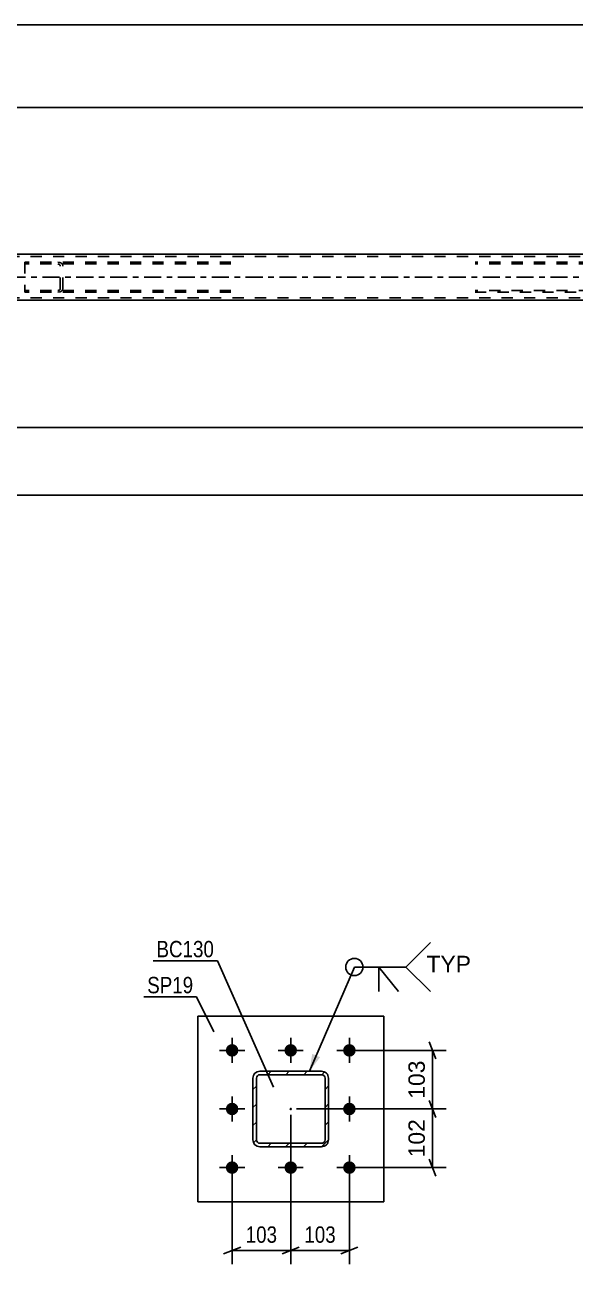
# Model space of a CAD drawing. Header units: millimetres. Extents: x 0 to 1189, y 0 to 841.
# Drawn here: x 457.3 to 553.5, y 205.1 to 421.9 of the extents above; entities that cross this region are included whole.
import ezdxf

# ---------------------------------------------------------------- set-up
doc = ezdxf.new("R2010")
doc.units = ezdxf.units.MM
doc.linetypes.add('DXK_LINE_DOT2', pattern=[3.9198, 1.9599, -1.9599])
doc.linetypes.add('DXK_LINE_DOT3', pattern=[5.9187, 2.979, -0.9799, 0.9799, -0.9799])
doc.styles.add('Arial', font='ARIAL.TTF', dxfattribs={"height": 0.2})
doc.styles.add('Arial Narrow', font='ARIALN.TTF', dxfattribs={"height": 0.2})

# ---------------------------------------------------------------- blocks, each defined once
blk = doc.blocks.new('Bolt-761548908-6591 - 6586')
at = {"linetype": 'Continuous'}
for points in [[(493.52, 243.6, -1), (493.52, 241.4, -1)], [(503.77, 243.6, -1), (503.77, 241.4, -1)], [(514.02, 243.6, -1), (514.02, 241.4, -1)], [(493.52, 233.35, -1), (493.52, 231.15, -1)], [(514.02, 233.35, -1), (514.02, 231.15, -1)], [(493.52, 223.1, -1), (493.52, 220.9, -1)], [(503.77, 223.1, -1), (503.77, 220.9, -1)], [(514.02, 223.1, -1), (514.02, 220.9, -1)]]:
    blk.add_hatch(color=1, dxfattribs=at).paths.add_polyline_path(points)
at = {"color": 1, "linetype": 'Continuous'}
for p, q in [((493.52, 240.3), (493.52, 244.7)), ((503.77, 240.3), (503.77, 244.7)), ((514.02, 240.3), (514.02, 244.7)), ((491.32, 242.5), (495.72, 242.5)), ((501.57, 242.5), (505.97, 242.5)), ((511.82, 242.5), (516.22, 242.5)), ((493.52, 230.05), (493.52, 234.45)), ((514.02, 230.05), (514.02, 234.45)), ((491.32, 232.25), (495.72, 232.25)), ((511.82, 232.25), (516.22, 232.25)), ((493.52, 219.8), (493.52, 224.2)), ((503.77, 219.8), (503.77, 224.2)), ((514.02, 219.8), (514.02, 224.2)), ((491.32, 222), (495.72, 222)), ((501.57, 222), (505.97, 222)), ((511.82, 222), (516.22, 222))]:
    blk.add_line(p, q, dxfattribs=at)
blk = doc.blocks.new('Part-761548908-6667 - 6586')
at = {"linetype": 'Continuous'}
h = blk.add_hatch(dxfattribs=at)
h.set_pattern_fill('', scale=0.7, style=0, pattern_type=0)
h.set_pattern_definition([(45, (509.1694, 225.6526), (-1.57154, 1.57154), [])])
h.paths.add_polyline_path([(498.37, 225.65), (509.17, 225.65), (509.63, 225.74), (510.02, 226), (510.28, 226.39), (510.37, 226.85), (510.37, 237.65), (510.28, 238.11), (510.02, 238.5), (509.63, 238.76), (509.17, 238.85), (498.37, 238.85), (497.91, 238.76), (497.52, 238.5), (497.26, 238.11), (497.17, 237.65), (497.17, 226.85), (497.26, 226.39), (497.52, 226), (497.91, 225.74)])
h.paths.add_polyline_path([(497.82, 226.62), (497.77, 226.85), (497.77, 237.65), (497.82, 237.88), (497.95, 238.08), (498.14, 238.21), (498.37, 238.25), (509.17, 238.25), (509.4, 238.21), (509.59, 238.08), (509.72, 237.88), (509.77, 237.65), (509.77, 226.85), (509.72, 226.62), (509.59, 226.43), (509.4, 226.3), (509.17, 226.25), (498.37, 226.25), (498.14, 226.3), (497.95, 226.43)])
blk.add_hatch(color=30, dxfattribs=at).paths.add_polyline_path([(503.77, 232.15, -1), (503.77, 232.35, -1)])
at = {"color": 7, "linetype": 'DXK_LINE_DOT2'}
for p, q in [((497.91, 238.76), (498.37, 238.85)), ((498.37, 238.85), (509.17, 238.85)), ((509.17, 238.85), (509.63, 238.76)), ((497.17, 237.65), (497.26, 238.11)), ((497.17, 226.85), (497.17, 237.65)), ((497.82, 237.88), (497.77, 237.65)), ((497.77, 237.65), (497.77, 226.85)), ((497.95, 238.08), (497.82, 237.88)), ((498.14, 238.21), (497.95, 238.08)), ((498.37, 238.25), (498.14, 238.21)), ((498.37, 238.25), (509.17, 238.25)), ((509.4, 238.21), (509.17, 238.25)), ((509.59, 238.08), (509.4, 238.21)), ((509.72, 237.88), (509.59, 238.08)), ((509.77, 237.65), (509.72, 237.88)), ((509.77, 226.85), (509.77, 237.65)), ((510.28, 238.11), (510.37, 237.65)), ((510.37, 226.85), (510.37, 237.65)), ((497.26, 226.39), (497.17, 226.85)), ((497.77, 226.85), (497.82, 226.62)), ((497.82, 226.62), (497.95, 226.43)), ((498.37, 225.65), (497.91, 225.74)), ((497.95, 226.43), (498.14, 226.3)), ((498.14, 226.3), (498.37, 226.25)), ((498.37, 226.25), (509.17, 226.25)), ((498.37, 225.65), (509.17, 225.65)), ((509.17, 226.25), (509.4, 226.3)), ((509.63, 225.74), (509.17, 225.65)), ((509.4, 226.3), (509.59, 226.43)), ((509.59, 226.43), (509.72, 226.62)), ((509.72, 226.62), (509.77, 226.85)), ((510.37, 226.85), (510.28, 226.39))]:
    blk.add_line(p, q, dxfattribs=at)
at = {"color": 2, "linetype": 'Continuous'}
for p, q in [((498.37, 238.85), (497.91, 238.76)), ((498.37, 238.85), (509.17, 238.85)), ((509.63, 238.76), (509.17, 238.85)), ((497.26, 238.11), (497.17, 237.65)), ((497.17, 226.85), (497.17, 237.65)), ((497.77, 237.65), (497.82, 237.88)), ((497.77, 226.85), (497.77, 237.65)), ((497.82, 237.88), (497.95, 238.08)), ((497.95, 238.08), (498.14, 238.21)), ((498.14, 238.21), (498.37, 238.25)), ((498.37, 238.25), (509.17, 238.25)), ((509.17, 238.25), (509.4, 238.21)), ((509.4, 238.21), (509.59, 238.08)), ((509.59, 238.08), (509.72, 237.88)), ((509.72, 237.88), (509.77, 237.65)), ((509.77, 226.85), (509.77, 237.65)), ((510.37, 237.65), (510.28, 238.11)), ((510.37, 226.85), (510.37, 237.65)), ((497.17, 226.85), (497.26, 226.39)), ((497.82, 226.62), (497.77, 226.85)), ((497.95, 226.43), (497.82, 226.62)), ((497.91, 225.74), (498.37, 225.65)), ((498.14, 226.3), (497.95, 226.43)), ((498.37, 226.25), (498.14, 226.3)), ((498.37, 226.25), (509.17, 226.25)), ((498.37, 225.65), (509.17, 225.65)), ((509.4, 226.3), (509.17, 226.25)), ((509.17, 225.65), (509.63, 225.74)), ((509.59, 226.43), (509.4, 226.3)), ((509.72, 226.62), (509.59, 226.43)), ((509.77, 226.85), (509.72, 226.62)), ((510.28, 226.39), (510.37, 226.85))]:
    blk.add_line(p, q, dxfattribs=at)
at = {"color": 7, "linetype": 'DXK_LINE_DOT3'}
blk.add_line((503.77, 232.25), (503.77, 232.25), dxfattribs=at)
at = {"color": 30, "linetype": 'DXK_LINE_DOT3'}
blk.add_line((503.77, 232.25), (503.77, 232.25), dxfattribs=at)
at = {"color": 30, "linetype": 'Continuous'}
blk.add_circle((503.77, 232.25), 0.1, dxfattribs=at)
at = {"color": 7, "linetype": 'DXK_LINE_DOT2'}
for centre, start, end in [((498.37, 237.65), 112.5, 157.5), ((509.17, 237.65), 22.5, 67.5), ((498.37, 226.85), 202.5, 247.5), ((509.17, 226.85), 292.5, 337.5)]:
    blk.add_arc(centre, 1.2, start, end, dxfattribs=at)
at = {"color": 2, "linetype": 'Continuous'}
for centre, start, end in [((498.37, 237.65), 112.5, 157.5), ((509.17, 237.65), 22.5, 67.5), ((498.37, 226.85), 202.5, 247.5), ((509.17, 226.85), 292.5, 337.5)]:
    blk.add_arc(centre, 1.2, start, end, dxfattribs=at)
blk = doc.blocks.new('Part-761548908-6634 - 6586')
at = {"color": 2, "linetype": 'Continuous'}
for p, q in [((487.52, 216), (487.52, 248.5)), ((487.52, 248.5), (520.02, 248.5)), ((520.02, 216), (520.02, 248.5)), ((520.02, 216), (487.52, 216))]:
    blk.add_line(p, q, dxfattribs=at)
at = {"color": 7, "linetype": 'DXK_LINE_DOT2'}
for p, q in [((520.02, 248.5), (487.52, 248.5)), ((487.52, 216), (520.02, 216))]:
    blk.add_line(p, q, dxfattribs=at)
blk = doc.blocks.new('Part-761548908-2385 - 2351')
at = {"color": 7, "linetype": 'DXK_LINE_DOT2'}
for p, q in [((703.3, 381.75), (92.09, 381.75)), ((703.3, 381.35), (75.66, 381.35)), ((703.3, 374.15), (75.66, 374.15))]:
    blk.add_line(p, q, dxfattribs=at)
at = {"color": 2, "linetype": 'Continuous'}
for p, q in [((572.1, 381.75), (337.24, 381.75)), ((572.1, 373.75), (337.24, 373.75))]:
    blk.add_line(p, q, dxfattribs=at)
at = {"color": 7, "linetype": 'DXK_LINE_DOT3'}
blk.add_line((75.66, 377.75), (703.3, 377.75), dxfattribs=at)
blk = doc.blocks.new('Part-761548908-2462 - 2351')
at = {"color": 7, "linetype": 'DXK_LINE_DOT2'}
for p, q in [((571.76, 380.39), (535.99, 380.39)), ((571.76, 380.07), (535.99, 380.07)), ((565.46, 379.99), (565.39, 379.75)), ((565.39, 375.75), (565.39, 379.75)), ((565.83, 379.75), (565.86, 379.87)), ((565.83, 375.75), (565.83, 379.75)), ((566.27, 380.39), (565.93, 380.34)), ((566.1, 380.04), (566.27, 380.07)), ((571.76, 380.39), (572.02, 380.35)), ((571.76, 380.07), (571.93, 380.04)), ((571.93, 380.04), (572.02, 380)), ((572.02, 380.35), (572.02, 375.14)), ((571.76, 375.43), (535.99, 375.43)), ((535.99, 375.11), (571.76, 375.11)), ((565.39, 375.75), (565.46, 375.5)), ((565.86, 375.62), (565.83, 375.75)), ((565.93, 375.16), (566.27, 375.11)), ((566.27, 375.43), (566.1, 375.45)), ((571.93, 375.45), (571.76, 375.43)), ((571.76, 375.11), (572.02, 375.14)), ((572.02, 375.49), (571.93, 375.45))]:
    blk.add_line(p, q, dxfattribs=at)
for centre, radius, start, end in [((566.13, 379.56), 0.802, 104.5547, 147.5896), ((566.2, 379.65), 0.401, 104.5547, 147.5896), ((566.13, 375.93), 0.802, 212.4104, 255.4453), ((566.2, 375.84), 0.401, 212.4104, 255.4453)]:
    blk.add_arc(centre, radius, start, end, dxfattribs=at)
blk = doc.blocks.new('Part-761548908-2490 - 2351')
at = {"color": 7, "linetype": 'DXK_LINE_DOT2'}
for p, q in [((457.55, 380.39), (457.3, 380.35)), ((457.3, 380.35), (457.3, 375.14)), ((457.3, 380), (457.38, 380.04)), ((457.38, 380.04), (457.55, 380.07)), ((493.32, 380.39), (457.55, 380.39)), ((493.32, 380.07), (457.55, 380.07)), ((463.38, 380.34), (463.04, 380.39)), ((463.04, 380.07), (463.21, 380.04)), ((463.45, 379.87), (463.48, 379.75)), ((463.48, 375.75), (463.48, 379.75)), ((463.92, 379.75), (463.86, 379.99)), ((463.92, 375.75), (463.92, 379.75)), ((457.38, 375.45), (457.3, 375.49)), ((457.3, 375.14), (457.55, 375.11)), ((457.55, 375.43), (457.38, 375.45)), ((493.32, 375.43), (457.55, 375.43)), ((493.32, 375.11), (457.55, 375.11)), ((463.21, 375.45), (463.04, 375.43)), ((463.04, 375.11), (463.38, 375.16)), ((463.48, 375.75), (463.45, 375.62)), ((463.86, 375.5), (463.92, 375.75))]:
    blk.add_line(p, q, dxfattribs=at)
for centre, radius, start, end in [((463.11, 379.65), 0.401, 32.4106, 75.4454), ((463.18, 379.56), 0.802, 32.4106, 75.4454), ((463.11, 375.84), 0.401, 284.5546, 327.5894), ((463.18, 375.93), 0.802, 284.5546, 327.5894)]:
    blk.add_arc(centre, radius, start, end, dxfattribs=at)
blk = doc.blocks.new('StraightDimension-761548908-6691 - 6586')
at = {"color": 7, "linetype": 'Continuous'}
for p, q in [((504.77, 232.25), (530.95, 232.25)), ((527.95, 233.75), (529.15, 230.75)), ((528.55, 222), (528.55, 232.25)), ((529.15, 220.5), (527.95, 223.5)), ((515.02, 222), (530.95, 222))]:
    blk.add_line(p, q, dxfattribs=at)
at = {"color": 0}
blk.add_wipeout([(527.8, 231.06), (523.6, 231.06), (523.6, 223.19), (527.8, 223.19)], dxfattribs=at)
at = {"color": 3, "style": 'Arial'}
blk.add_text('102', height=2.865, rotation=90.0002, dxfattribs=at).set_placement((527.2, 223.79))
blk = doc.blocks.new('StraightDimension-761548908-6700 - 6586')
at = {"color": 7, "linetype": 'Continuous'}
for p, q in [((527.95, 244), (529.15, 241)), ((515.02, 242.5), (530.95, 242.5)), ((528.55, 232.25), (528.55, 242.5)), ((504.77, 232.25), (530.95, 232.25)), ((529.15, 230.75), (527.95, 233.75))]:
    blk.add_line(p, q, dxfattribs=at)
at = {"color": 0}
blk.add_wipeout([(527.8, 241.31), (523.6, 241.31), (523.6, 233.44), (527.8, 233.44)], dxfattribs=at)
at = {"color": 3, "style": 'Arial'}
blk.add_text('103', height=2.865, rotation=90.0002, dxfattribs=at).set_placement((527.2, 234.04))
blk = doc.blocks.new('StraightDimension-761548908-24486 - 6586')
at = {"color": 7, "linetype": 'Continuous'}
for p, q in [((503.77, 231.25), (503.77, 205.1)), ((514.02, 221), (514.02, 205.1)), ((502.27, 206.9), (505.27, 208.1)), ((503.77, 207.5), (514.02, 207.5)), ((515.52, 208.1), (512.52, 206.9))]:
    blk.add_line(p, q, dxfattribs=at)
at = {"color": 0}
blk.add_wipeout([(512.24, 208.25), (512.24, 212.45), (505.55, 212.45), (505.55, 208.25)], dxfattribs=at)
at = {"color": 3, "style": 'Arial Narrow'}
blk.add_text('103', height=2.863, dxfattribs=at).set_placement((506.15, 208.85))
blk = doc.blocks.new('StraightDimension-761548908-24487 - 6586')
at = {"color": 7, "linetype": 'Continuous'}
for p, q in [((503.77, 231.25), (503.77, 205.1)), ((493.52, 221), (493.52, 205.1)), ((492.02, 206.9), (495.02, 208.1)), ((493.52, 207.5), (503.77, 207.5)), ((505.27, 208.1), (502.27, 206.9))]:
    blk.add_line(p, q, dxfattribs=at)
at = {"color": 0}
blk.add_wipeout([(501.99, 208.25), (501.99, 212.45), (495.3, 212.45), (495.3, 208.25)], dxfattribs=at)
at = {"color": 3, "style": 'Arial Narrow'}
blk.add_text('103', height=2.863, dxfattribs=at).set_placement((495.9, 208.85))
blk = doc.blocks.new('StraightDimension-761548908-2500 - 2351')
at = {"color": 7, "linetype": 'Continuous'}
blk.add_line((74.66, 421.9), (715.2, 421.9), dxfattribs=at)
blk = doc.blocks.new('StraightDimension-761548908-2628 - 2351')
at = {"color": 7, "linetype": 'Continuous'}
for p, q in [((572.03, 368.57), (572.03, 341.02)), ((332.03, 368.01), (332.03, 342.85)), ((333.53, 352.06), (330.53, 350.86)), ((332.03, 351.46), (572.03, 351.46)), ((570.53, 350.86), (573.53, 352.06))]:
    blk.add_line(p, q, dxfattribs=at)
at = {"color": 0}
blk.add_wipeout([(456.28, 352.21), (456.28, 356.41), (447.77, 356.41), (447.77, 352.21)], dxfattribs=at)
at = {"color": 0, "linetype": 'Continuous'}
blk.add_wipeout([(571.43, 350.76), (567.23, 350.76), (567.23, 340.42), (571.43, 340.42)], dxfattribs=at)
at = {"color": 3, "style": 'Arial Narrow'}
blk.add_text('6000', height=2.863, dxfattribs=at).set_placement((448.37, 352.81))
at = {"color": 3, "linetype": 'Continuous', "style": 'Arial Narrow'}
blk.add_text('12409', height=2.863, rotation=90.0002, dxfattribs=at).set_placement((570.83, 341.02))
blk = doc.blocks.new('StraightDimension-761548908-2678 - 2351')
at = {"color": 7, "linetype": 'Continuous'}
blk.add_line((75.66, 339.6), (714.2, 339.6), dxfattribs=at)
blk = doc.blocks.new('StraightDimension-761548908-23846 - 2351')
at = {"color": 7, "linetype": 'Continuous'}
for p, q in [((572.03, 388.63), (572.03, 417.86)), ((332.03, 388.76), (332.03, 416.03)), ((333.53, 408.01), (330.53, 406.81)), ((570.53, 406.81), (573.53, 408.01)), ((332.03, 407.41), (572.03, 407.41))]:
    blk.add_line(p, q, dxfattribs=at)
at = {"color": 0, "linetype": 'Continuous'}
blk.add_wipeout([(571.43, 418.46), (567.23, 418.46), (567.23, 408.11), (571.43, 408.11)], dxfattribs=at)
at = {"color": 0}
blk.add_wipeout([(456.28, 408.16), (456.28, 412.36), (447.77, 412.36), (447.77, 408.16)], dxfattribs=at)
at = {"color": 3, "linetype": 'Continuous', "style": 'Arial Narrow'}
blk.add_text('12409', height=2.863, rotation=90.0002, dxfattribs=at).set_placement((570.83, 408.71))
at = {"color": 3, "style": 'Arial Narrow'}
blk.add_text('6000', height=2.863, dxfattribs=at).set_placement((448.37, 408.76))
blk = doc.blocks.new('Mark-761548908-6630 - 6586')
at = {"color": 0}
blk.add_wipeout([(486.72, 252.49), (486.72, 255.49), (478.69, 255.49), (478.69, 252.49)], dxfattribs=at)
blk.add_wipeout([(486.72, 252.49), (486.72, 255.49), (478.69, 255.49), (478.69, 252.49)], dxfattribs=at)
at = {"color": 30, "linetype": 'Continuous'}
for p in [(478.09, 251.89), (490.34, 245.74)]:
    blk.add_line(p, (487.32, 251.89), dxfattribs=at)
at = {"color": 3, "style": 'Arial Narrow'}
blk.add_text('SP19', height=2.863, dxfattribs=at).set_placement((478.69, 252.49))
blk = doc.blocks.new('Mark-761548908-6663 - 6586')
at = {"color": 0}
blk.add_wipeout([(490.36, 258.79), (490.36, 261.79), (480.31, 261.79), (480.31, 258.79)], dxfattribs=at)
blk.add_wipeout([(490.36, 258.79), (490.36, 261.79), (480.31, 261.79), (480.31, 258.79)], dxfattribs=at)
at = {"color": 30, "linetype": 'Continuous'}
for p in [(479.71, 258.19), (500.76, 236.09)]:
    blk.add_line(p, (490.96, 258.19), dxfattribs=at)
at = {"color": 3, "style": 'Arial Narrow'}
blk.add_text('BC130', height=2.863, dxfattribs=at).set_placement((480.31, 258.79))
blk = doc.blocks.new('WeldMark-761548908-25181 - 6586')
at = {"linetype": 'Continuous'}
blk.add_hatch(color=30, dxfattribs=at).paths.add_polyline_path([(508.9, 241.31), (507.03, 238.85), (507.53, 241.9)])
at = {"color": 30, "linetype": 'Continuous'}
for p, q in [((507.03, 238.85), (514.89, 257.08)), ((514.89, 257.08), (523.89, 257.08))]:
    blk.add_line(p, q, dxfattribs=at)
at = {"color": 3, "linetype": 'Continuous'}
for q in [(522.61, 252.8), (519.18, 252.8)]:
    blk.add_line((519.18, 257.08), q, dxfattribs=at)
for start, end in [(90, 270), (270, 90)]:
    blk.add_arc((514.89, 257.08), 1.5, start, end, dxfattribs=at)
at = {"color": 0, "linetype": 'Continuous'}
blk.add_wipeout([(535.27, 256.18), (535.27, 259.18), (527.49, 259.18), (527.49, 256.18)], dxfattribs=at)
blk.add_wipeout([(535.27, 256.18), (535.27, 259.18), (527.49, 259.18), (527.49, 256.18)], dxfattribs=at)
at = {"color": 3, "linetype": 'Continuous'}
for q in [(528.18, 261.37), (528.18, 252.8)]:
    blk.add_line((523.89, 257.08), q, dxfattribs=at)
at = {"color": 3, "linetype": 'Continuous', "style": 'Arial'}
blk.add_text('TYP', height=2.865, dxfattribs=at).set_placement((527.49, 256.18))

msp = doc.modelspace()

# ---------------------------------------------------------------- block references
for name in ['StraightDimension-761548908-2500 - 2351', 'Part-761548908-2385 - 2351', 'Part-761548908-2490 - 2351', 'Part-761548908-2462 - 2351', 'StraightDimension-761548908-2628 - 2351', 'Part-761548908-6634 - 6586', 'Bolt-761548908-6591 - 6586', 'Part-761548908-6667 - 6586']:
    msp.add_blockref(name, (0, 0))

# ---------------------------------------------------------------- next in the draw order: block references
for name in ['StraightDimension-761548908-23846 - 2351', 'StraightDimension-761548908-2678 - 2351', 'Mark-761548908-6630 - 6586', 'StraightDimension-761548908-6691 - 6586']:
    msp.add_blockref(name, (0, 0))

# ---------------------------------------------------------------- next in the draw order: block references
for name in ['Mark-761548908-6663 - 6586', 'StraightDimension-761548908-6700 - 6586']:
    msp.add_blockref(name, (0, 0))

# ---------------------------------------------------------------- next in the draw order: block references
for name in ['WeldMark-761548908-25181 - 6586', 'StraightDimension-761548908-24486 - 6586']:
    msp.add_blockref(name, (0, 0))

# ---------------------------------------------------------------- next in the draw order: block references
msp.add_blockref('StraightDimension-761548908-24487 - 6586', (0, 0))

doc.saveas('drawing.dxf')
